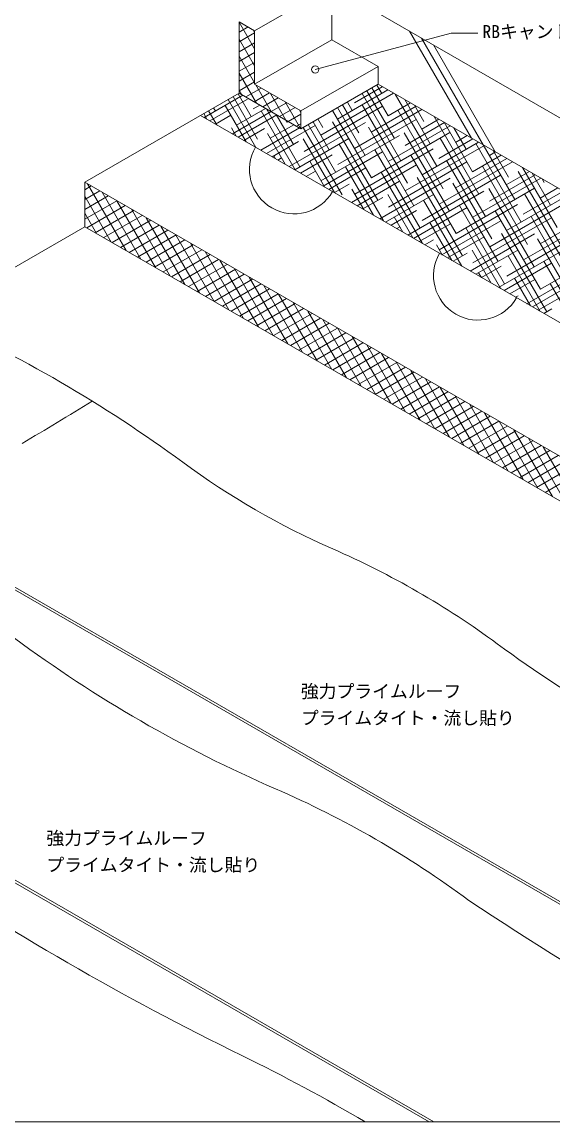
# Model space of a CAD drawing. Units: millimetres, scale not verified. Extents: x -1380 to 1380, y -955 to 955.
# Drawn here: x -38 to 558, y -955 to 280 of the extents above; entities that cross this region are included whole.
import ezdxf
from ezdxf.enums import TextEntityAlignment as Align

# ---------------------------------------------------------------- set-up
doc = ezdxf.new("R2010")
doc.units = ezdxf.units.MM
doc.header["$LTSCALE"] = 3
for name, color, linetype, lineweight in [('0-0_0', 7, 'Continuous', 18), ('0-1_HATCH', 9, 'Continuous', 18), ('0-2_KUTAI', 3, 'Continuous', 18), ('0-3_BOUSUI', 1, 'Continuous', 18), ('0-4_MOJI', 7, 'Continuous', 18), ('0-5_WAKU', 7, 'Continuous', 18), ('0-6_COLOR', 9, 'Continuous', 18)]:
    doc.layers.add(name, color=color, linetype=linetype, lineweight=lineweight)
doc.styles.add('ＭＳ ゴシック', font='')
doc.styles.get('ＭＳ ゴシック').set_extended_font_data('MS Gothic')

msp = doc.modelspace()

# ---------------------------------------------------------------- linework, layer by layer
at = {"layer": '0-0_0'}
msp.add_line((162.593, 175.041), (1380.024, -527.843), dxfattribs=at)
at = {"layer": '0-1_HATCH'}
for p, q in [((205.894, 279.601), (206.276, 279.821)), ((223.215, 249.683), (205.894, 279.683)), ((205.894, 268.602), (215.801, 274.321)), ((205.894, 257.604), (223.215, 267.604)), ((223.215, 230.633), (205.894, 260.633)), ((223.215, 268.733), (222.082, 270.695)), ((205.894, 246.605), (223.215, 256.605)), ((205.894, 235.607), (223.215, 245.607)), ((223.215, 211.583), (205.894, 241.583)), ((205.894, 224.608), (223.215, 234.608)), ((205.894, 213.609), (223.215, 223.609)), ((225.373, 188.795), (205.894, 222.533)), ((205.894, 202.611), (223.215, 212.611)), ((166.717, 172.66), (210.019, 197.66)), ((219.397, 173.745), (204.635, 199.314)), ((208.876, 198.32), (205.894, 203.483)), ((213.194, 195.827), (230.514, 205.827)), ((222.719, 190.327), (240.039, 200.327)), ((241.871, 179.27), (224.551, 209.27)), ((258.369, 169.745), (241.048, 199.745)), ((297.466, 152.827), (379.171, 199.999)), ((316.288, 171.026), (372.821, 203.666)), ((335.11, 189.225), (366.471, 207.332)), ((387.383, 124.085), (343.762, 199.639)), ((380.183, 149.257), (349.262, 202.814)), ((372.982, 174.429), (354.761, 205.989)), ((365.781, 199.601), (360.26, 209.164)), ((427.58, 117.963), (380.738, 199.095)), ((173.067, 168.994), (215.372, 193.418)), ((213.682, 145.545), (190.2, 186.217)), ((224.681, 139.195), (193.637, 192.964)), ((226.598, 148.573), (199.136, 196.139)), ((221.722, 182.419), (229.069, 186.661)), ((232.244, 184.828), (249.564, 194.828)), ((241.769, 179.329), (259.089, 189.329)), ((274.867, 160.22), (257.546, 190.22)), ((278.644, 134.628), (366.632, 185.428)), ((339.986, 155.379), (321.765, 186.939)), ((332.786, 180.551), (327.265, 190.114)), ((394.584, 98.913), (343.784, 186.901)), ((354.16, 156.23), (404.571, 185.335)), ((372.982, 174.429), (398.221, 189.001)), ((420.379, 143.135), (391.737, 192.745)), ((391.804, 192.628), (391.871, 192.667)), ((413.178, 168.307), (402.735, 186.395)), ((169.688, 170.945), (166.141, 177.089)), ((180.686, 164.595), (171.64, 180.264)), ((179.201, 179.867), (177.139, 183.439)), ((179.417, 165.327), (196.55, 175.219)), ((198.467, 154.329), (241.769, 179.329)), ((202.9, 164.22), (235.419, 182.995)), ((204.817, 150.663), (248.119, 175.663)), ((268.675, 113.795), (230.396, 180.095)), ((273.995, 117.279), (236.372, 182.445)), ((266.795, 142.451), (247.37, 176.095)), ((251.294, 173.83), (268.614, 183.83)), ((260.819, 168.33), (275.176, 176.62)), ((275.176, 178.733), (274.044, 180.695)), ((354.388, 105.035), (310.767, 180.589)), ((347.187, 130.207), (316.266, 183.764)), ((335.338, 138.031), (410.921, 181.669)), ((434.781, 92.791), (383.981, 180.779)), ((474.977, 86.669), (424.732, 173.695)), ((202.683, 151.895), (197.4, 161.045)), ((230.217, 135.998), (273.519, 160.998)), ((236.567, 132.332), (291.116, 163.825)), ((240.772, 149.424), (267.169, 164.664)), ((259.594, 167.623), (258.369, 169.745)), ((259.594, 167.623), (260.819, 168.33)), ((261.967, 117.667), (347.81, 167.228)), ((270.344, 162.831), (275.176, 165.621)), ((321.392, 85.985), (277.771, 161.539)), ((314.192, 111.157), (283.27, 164.714)), ((306.991, 136.329), (288.77, 167.889)), ((299.79, 161.501), (294.269, 171.064)), ((361.589, 79.863), (310.789, 167.851)), ((316.516, 119.831), (404.504, 170.631)), ((401.785, 73.741), (350.985, 161.729)), ((373.21, 123.234), (442.671, 163.338)), ((392.032, 141.434), (436.321, 167.004)), ((410.854, 159.633), (429.971, 170.67)), ((467.776, 111.841), (435.731, 167.345)), ((460.575, 137.013), (446.729, 160.995)), ((211.167, 146.997), (234.422, 160.422)), ((257.676, 120.145), (237.597, 154.923)), ((268.317, 114.001), (328.988, 149.029)), ((312.669, 88.395), (277.793, 148.801)), ((297.694, 101.632), (385.682, 152.432)), ((354.388, 105.035), (442.376, 155.835)), ((441.981, 67.619), (391.181, 155.607)), ((429.904, 126.637), (468.071, 148.673)), ((482.178, 61.497), (431.378, 149.485)), ((448.726, 144.836), (461.721, 152.339)), ((242.917, 128.666), (272.294, 145.626)), ((367.661, 56.645), (317.989, 142.679)), ((335.566, 86.836), (423.554, 137.636)), ((408.986, 48.569), (358.186, 136.557)), ((392.26, 90.239), (480.248, 141.039)), ((411.082, 108.438), (474.421, 145.007)), ((522.374, 55.375), (471.574, 143.363)), ((515.173, 80.547), (479.725, 141.945)), ((246.678, 126.495), (244.797, 129.751)), ((249.267, 124.999), (253.472, 127.427)), ((274.667, 110.335), (310.166, 130.83)), ((301.67, 94.745), (284.994, 123.629)), ((300.067, 95.67), (366.86, 134.233)), ((449.182, 42.447), (398.382, 130.435)), ((489.378, 36.325), (438.578, 124.313)), ((448.954, 93.642), (506.171, 126.676)), ((467.776, 111.841), (499.821, 130.342)), ((486.598, 130.04), (493.471, 134.008)), ((507.972, 105.719), (490.724, 135.595)), ((281.017, 106.669), (291.344, 112.631)), ((306.417, 92.004), (348.038, 116.034)), ((356.663, 62.995), (325.19, 117.507)), ((331.817, 77.339), (404.732, 119.436)), ((411.655, 31.245), (365.386, 111.385)), ((373.438, 72.039), (461.426, 122.839)), ((430.132, 75.442), (512.521, 123.01)), ((529.575, 30.203), (478.775, 118.191)), ((505.648, 97.045), (531.571, 112.011)), ((569.771, 24.081), (518.971, 112.069)), ((562.57, 49.253), (523.719, 116.545)), ((524.47, 115.244), (525.221, 115.677)), ((338.167, 73.673), (385.91, 101.237)), ((363.567, 59.008), (442.604, 104.64)), ((456.383, 17.275), (405.583, 105.263)), ((411.31, 57.243), (499.298, 108.043)), ((496.579, 11.153), (445.779, 99.141)), ((468.004, 60.646), (544.271, 104.679)), ((486.826, 78.845), (537.921, 108.345)), ((555.369, 74.425), (534.718, 110.195)), ((548.169, 99.597), (545.716, 103.845)), ((32.689, 91.612), (39.989, 95.827)), ((32.689, 80.614), (49.514, 90.327)), ((78.928, 23.345), (35.627, 98.345)), ((95.426, 13.82), (52.125, 88.82)), ((312.767, 88.338), (329.216, 97.834)), ((345.664, 69.345), (332.391, 92.335)), ((395.317, 40.677), (480.476, 89.844)), ((449.182, 42.447), (537.17, 93.247)), ((536.775, 5.031), (485.975, 93.019)), ((524.698, 64.049), (569.671, 90.014)), ((576.972, -1.091), (526.172, 86.897)), ((543.52, 82.248), (563.321, 93.68)), ((32.689, 69.615), (59.039, 84.828)), ((62.431, 32.87), (32.689, 84.383)), ((32.689, 58.617), (68.564, 79.329)), ((111.924, 4.295), (68.623, 79.295)), ((344.517, 70.007), (367.088, 83.038)), ((369.917, 55.342), (423.782, 86.441)), ((400.657, 37.595), (372.587, 86.213)), ((455.65, 5.845), (412.783, 80.091)), ((430.36, 24.248), (518.348, 75.048)), ((487.054, 27.651), (575.042, 78.451)), ((505.876, 45.85), (576.021, 86.348)), ((45.933, 42.395), (32.689, 65.333)), ((34.787, 48.83), (78.089, 73.83)), ((44.312, 43.33), (87.614, 68.33)), ((53.837, 37.831), (97.139, 62.831)), ((128.422, -5.23), (85.121, 69.77)), ((376.267, 51.676), (404.96, 68.242)), ((401.667, 37.011), (461.654, 71.645)), ((503.78, -14.019), (452.98, 73.969)), ((543.976, -20.141), (493.176, 67.847)), ((524.926, 12.854), (612.914, 63.654)), ((543.748, 31.053), (607.771, 68.017)), ((63.362, 32.332), (106.664, 57.332)), ((72.887, 26.833), (116.189, 51.833)), ((144.92, -14.755), (101.618, 60.245)), ((161.417, -24.28), (118.116, 50.72)), ((389.658, 43.945), (379.788, 61.041)), ((382.617, 48.01), (386.138, 50.042)), ((408.017, 33.345), (442.832, 53.445)), ((444.651, 12.195), (419.984, 54.919)), ((433.417, 18.68), (499.526, 56.848)), ((468.232, 9.451), (556.22, 60.251)), ((584.172, -26.263), (533.372, 61.725)), ((82.412, 21.333), (125.714, 46.333)), ((91.937, 15.834), (135.239, 40.834)), ((177.915, -33.805), (134.614, 41.195)), ((439.767, 15.014), (480.704, 38.649)), ((499.644, -19.555), (460.181, 48.797)), ((465.167, 0.35), (537.398, 42.052)), ((551.177, -45.313), (500.377, 42.675)), ((506.104, -5.345), (594.092, 45.455)), ((101.462, 10.335), (144.764, 35.335)), ((110.987, 4.836), (154.289, 29.836)), ((194.413, -43.33), (151.112, 31.67)), ((414.367, 29.679), (424.01, 35.246)), ((433.652, 18.545), (427.185, 29.747)), ((496.917, -17.981), (575.27, 27.256)), ((591.373, -51.435), (540.573, 36.553)), ((543.976, -20.141), (631.964, 30.659)), ((120.512, -0.664), (163.814, 24.336)), ((130.037, -6.163), (173.339, 18.837)), ((139.562, -11.662), (182.864, 13.338)), ((210.911, -52.855), (167.609, 22.145)), ((227.409, -62.38), (184.107, 12.62)), ((446.117, 11.348), (461.882, 20.45)), ((488.645, -13.205), (467.381, 23.625)), ((471.517, -3.317), (518.576, 23.853)), ((543.638, -44.955), (507.578, 17.503)), ((528.667, -36.312), (613.142, 12.459)), ((149.087, -17.162), (192.389, 7.838)), ((158.612, -22.661), (201.914, 2.339)), ((243.906, -71.905), (200.605, 3.095)), ((477.867, -6.983), (499.754, 5.653)), ((503.267, -21.647), (556.448, 9.056)), ((598.574, -76.608), (547.774, 11.381)), ((168.137, -28.16), (211.439, -3.16)), ((177.662, -33.659), (220.964, -8.659)), ((260.404, -81.43), (217.103, -6.43)), ((477.647, -6.855), (474.582, -1.547)), ((509.617, -25.314), (537.626, -9.143)), ((532.639, -38.605), (514.778, -7.669)), ((535.017, -39.978), (594.32, -5.74)), ((187.187, -39.159), (230.489, -14.159)), ((196.712, -44.658), (240.014, -19.658)), ((276.902, -90.955), (233.601, -15.955)), ((541.367, -43.645), (575.498, -23.939)), ((587.632, -70.355), (554.975, -13.791)), ((206.237, -50.157), (249.539, -25.157)), ((215.762, -55.656), (259.064, -30.656)), ((225.287, -61.156), (268.589, -36.156)), ((293.4, -100.48), (250.098, -25.48)), ((309.897, -110.005), (266.596, -35.005)), ((515.967, -28.98), (518.804, -27.342)), ((234.812, -66.655), (278.114, -41.655)), ((244.337, -72.154), (287.639, -47.154)), ((326.395, -119.53), (283.094, -44.53)), ((547.717, -47.311), (556.676, -42.138)), ((253.862, -77.653), (297.164, -52.653)), ((263.387, -83.153), (306.689, -58.153)), ((342.893, -129.055), (299.592, -54.055)), ((272.912, -88.652), (316.214, -63.652)), ((282.437, -94.151), (325.739, -69.151)), ((359.391, -138.58), (316.09, -63.58)), ((375.889, -148.105), (332.587, -73.105)), ((291.962, -99.65), (335.264, -74.65)), ((301.487, -105.15), (344.789, -80.15)), ((311.012, -110.649), (354.314, -85.649)), ((392.386, -157.63), (349.085, -82.63)), ((320.537, -116.148), (363.839, -91.148)), ((330.062, -121.647), (373.364, -96.647)), ((408.884, -167.155), (365.583, -92.155)), ((339.587, -127.147), (382.889, -102.147)), ((349.112, -132.646), (392.414, -107.646)), ((425.382, -176.68), (382.081, -101.68)), ((358.637, -138.145), (401.939, -113.145)), ((368.162, -143.645), (411.464, -118.645)), ((441.88, -186.205), (398.578, -111.205)), ((458.377, -195.73), (415.076, -120.73)), ((377.687, -149.144), (420.989, -124.144)), ((387.212, -154.643), (430.514, -129.643)), ((396.737, -160.142), (440.039, -135.142)), ((474.875, -205.255), (431.574, -130.255)), ((406.262, -165.642), (449.564, -140.642)), ((415.787, -171.141), (459.089, -146.141)), ((491.373, -214.78), (448.072, -139.78)), ((425.312, -176.64), (468.614, -151.64)), ((434.837, -182.139), (478.139, -157.139)), ((507.871, -224.305), (464.57, -149.305)), ((524.369, -233.83), (481.067, -158.83)), ((444.362, -187.639), (487.664, -162.639)), ((453.887, -193.138), (497.189, -168.138)), ((540.866, -243.355), (497.565, -168.355)), ((463.412, -198.637), (506.714, -173.637)), ((472.937, -204.136), (516.239, -179.136)), ((482.462, -209.636), (525.764, -184.636)), ((557.364, -252.88), (514.063, -177.88)), ((491.987, -215.135), (535.289, -190.135)), ((501.512, -220.634), (544.814, -195.634)), ((573.862, -262.405), (530.561, -187.405)), ((590.36, -271.93), (547.058, -196.93)), ((511.037, -226.133), (554.339, -201.133)), ((520.562, -231.633), (563.864, -206.633)), ((530.087, -237.132), (573.389, -212.132)), ((539.612, -242.631), (582.914, -217.631)), ((549.137, -248.131), (592.439, -223.131))]:
    msp.add_line(p, q, dxfattribs=at)
at = {"layer": '0-2_KUTAI'}
msp.add_line((309.817, 320.041), (1380.024, -297.843), dxfattribs=at)
msp.add_lwpolyline([(309.817, 320.041), (309.817, 260.041), (361.779, 230.041), (361.779, 210.041), (1380.024, -377.843)], dxfattribs=at)
at = {"layer": '0-3_BOUSUI'}
for p, q in [((223.215, 270.041), (329.303, 331.291)), ((223.215, 210.041), (309.817, 260.041)), ((275.176, 180.041), (361.779, 230.041)), ((275.176, 160.041), (361.779, 210.041)), ((32.689, 100.041), (205.894, 200.041)), ((32.689, 100.041), (1380.024, -677.843)), ((32.689, 50.041), (32.689, 100.041)), ((32.689, 50.041), (1380.024, -727.843)), ((-357.022, -174.959), (993.978, -954.959)), ((-357.022, -177.959), (988.781, -954.959)), ((-639.346, -340.959), (424.133, -954.959)), ((-639.346, -343.959), (418.937, -954.959))]:
    msp.add_line(p, q, dxfattribs=at)
msp.add_lwpolyline([(205.894, 200.041), (205.894, 280.041), (223.215, 270.041), (223.215, 210.041), (275.176, 180.041), (275.176, 160.041)], close=True, dxfattribs=at)
msp.add_lwpolyline([(-486.926, -252.959), (-357.022, -177.959), (-357.022, -174.959), (32.689, 50.041)], dxfattribs=at)
for centre, radius, start, end in [((267.409, 114.525), 50, 150, 330), ((473.945, -4.718), 50, 150, 330), ((-753.359, -1431.318), 1511.202, 53.63938, 66.07541), ((-1776.661, 2777.297), 3441.976, 300.34423, 301.87407), ((662.552, 491.942), 877.048, 233.63938, 246.36062), ((-74.995, -1193.078), 962.319, 53.63938, 66.36062), ((837.537, 780.546), 1484.166, 233.45847, 246.54153), ((1348.629, 740.659), 1438.94, 233.63938, 246.36062), ((-190.864, -1589.31), 1099.209, 53.45847, 66.54153), ((1640.751, 2041.96), 3254.231, 236.10077, 243.89923), ((2379.776, 2160.798), 3448.367, 236.24291, 244.62811), ((-687.49, -2710.41), 2037.812, 59.47855, 63.89923)]:
    msp.add_arc(centre, radius, start, end, dxfattribs=at)
at = {"layer": '0-4_MOJI'}
for p in [(291.211, 226.604), (473.646, 267.449)]:
    msp.add_line(p, (443.646, 267.449), dxfattribs=at)
msp.add_circle((291.211, 226.604), 4, dxfattribs=at)
at = {"layer": '0-5_WAKU'}
msp.add_lwpolyline([(-1379.976, -954.959), (1380.024, -954.959), (1380.024, 955.041), (-1379.976, 955.041)], close=True, dxfattribs=at)
at = {"layer": '0-6_COLOR'}
for p, q in [((466.46, 149.603), (397.178, 269.603)), ((479.779, 141.914), (410.497, 261.914)), ((493.098, 134.224), (423.816, 254.224))]:
    msp.add_line(p, q, dxfattribs=at)

# ---------------------------------------------------------------- texts
at = {"layer": '0-4_MOJI', "style": 'ＭＳ ゴシック'}
for s, p in [('RBキャント1500', (478.646, 257.449)), ('強力プライムルーフ', (275.095, -483.156)), ('プライムタイト・流し貼り', (275.095, -513.156)), ('強力プライムルーフ', (-10.477, -648.031)), ('プライムタイト・流し貼り', (-10.477, -678.031))]:
    msp.add_text(s, height=14.66, dxfattribs=at).set_placement(p, align=Align.BOTTOM_LEFT)

doc.saveas('drawing.dxf')
